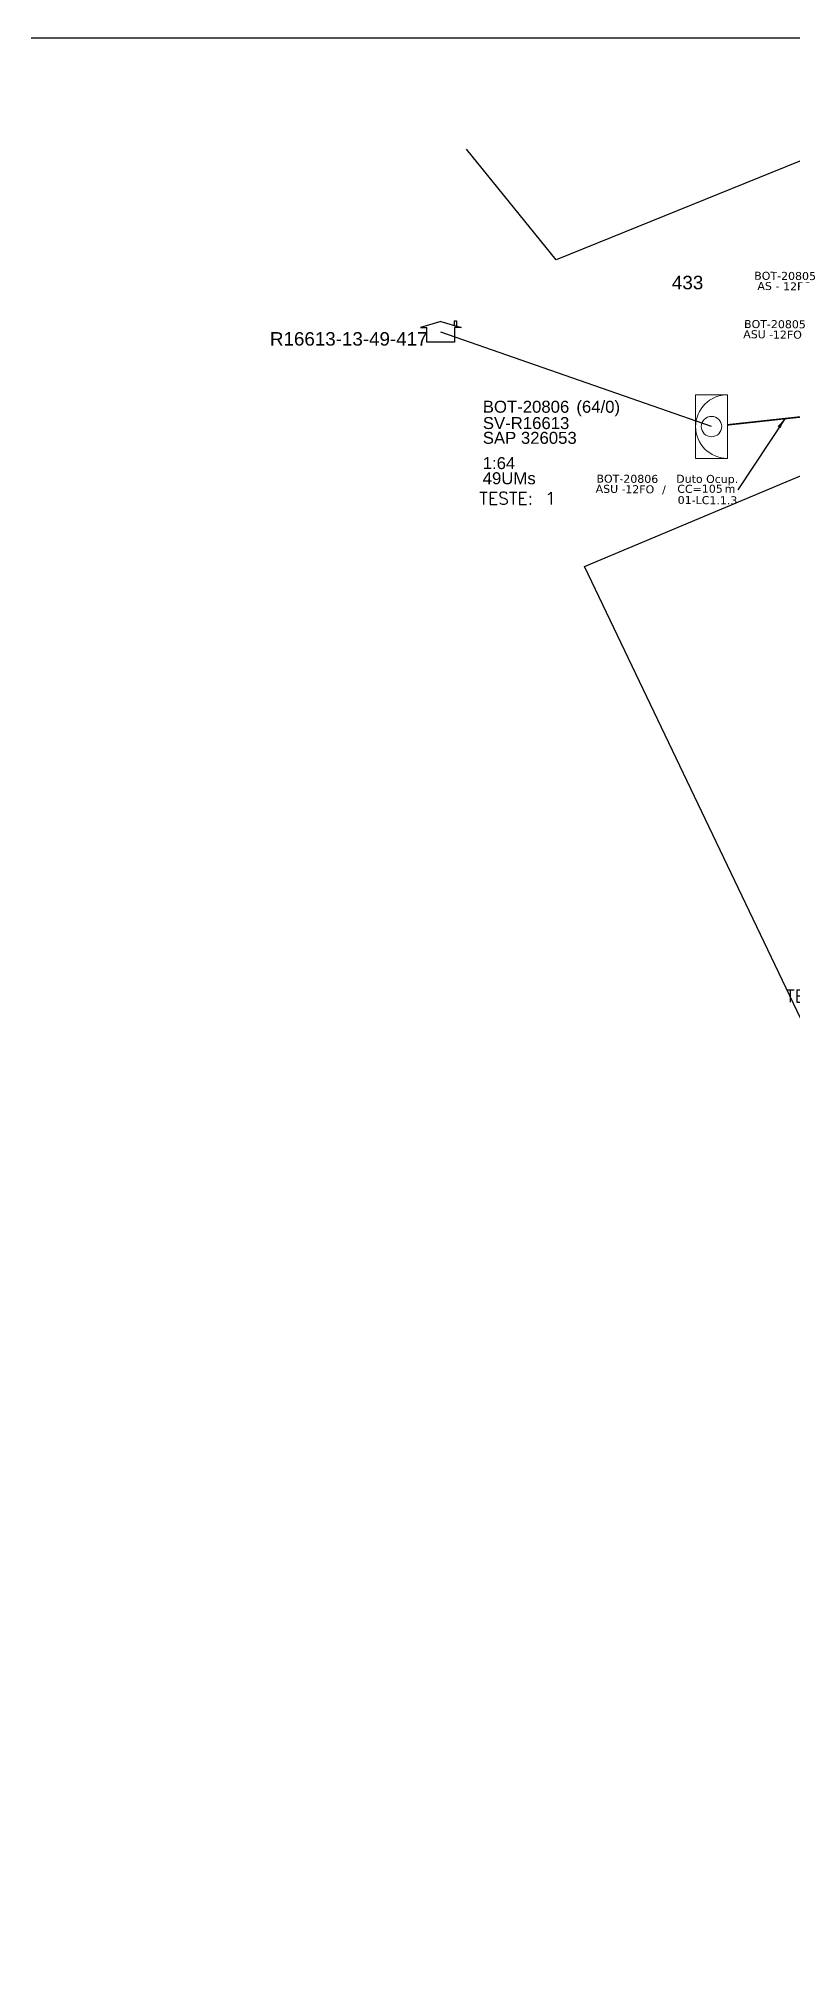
# Model space of a CAD drawing. Extents: x -89 to 1624, y 705 to 1299.
# Drawn here: x 312.2 to 458.2, y 928.8 to 1299 of the extents above; entities that cross this region are included whole.
import ezdxf
from ezdxf.enums import TextEntityAlignment as Align

# ---------------------------------------------------------------- set-up
doc = ezdxf.new("R2010")
doc.units = 0
for name, color, linetype in [('10.0-Cartográfico', 252, 'Continuous'), ('10.2-Nº Policía', 2, 'Continuous'), ('CAP a instalar', 1, 'Continuous'), ('label_cabos', 7, 'Continuous'), ('surveys', 7, 'Continuous'), ('surveys legendas', 7, 'Continuous')]:
    doc.layers.add(name, color=color, linetype=linetype)
doc.layers.add("20.0-LEGENDA DOS CDO'S", color=1, linetype='Continuous', lineweight=0)
doc.layers.add('20.1-CDO_INTERIOR', color=1, linetype='Continuous', lineweight=0)
doc.styles.add('ARIAL', font='arial.ttf')
doc.styles.add('ROMANS', font='romans')
doc.styles.add('siredit', font='verdana.ttf')
doc.styles.get("Standard").update_dxf_attribs({"font": 'arial.ttf'})
doc.linetypes.add('FENCELINE1', pattern='A,0.25,-0.1,[133,ltypeshp.shx,S=0.1,R=0,X=-0.1,Y=0],-0.1,1', length=1.45)
doc.dimstyles.new('CC', dxfattribs={"dimtxt": 1, "dimasz": 2, "dimexe": 0.18, "dimexo": 0.0625, "dimgap": 0.09, "dimtad": 0, "dimdec": 0, "dimrnd": 1, "dimzin": 0, "dimdsep": 46, "dimtxsty": 'siredit', "dimblk": 'NONE', "dimcen": 0, "dimse1": 1, "dimse2": 1, "dimsd1": 1, "dimsd2": 1, "dimclrt": 7, "dimadec": 0, "dimazin": 0, "dimtfac": 1, "dimtdec": 0, "dimtofl": 0, "dimtmove": 0, "dimatfit": 3, "dimfxl": 0, "dimtolj": 1, "dimtzin": 0, "dimarcsym": 0})

# ---------------------------------------------------------------- blocks, each defined once
blk = doc.blocks.new('Inst CB DT OCUP CFOA-SM-ASU-120-S-12')
at = {"layer": 'label_cabos', "color": 0, "style": 'siredit'}
for tag, flags, p in [('ID_ATIVIDADE', 3, (1.31, 2.67)), ('FATOR', 1, (11.56, 2.55))]:
    blk.add_attdef(tag, text='', height=1, rotation=359.69, dxfattribs=dict(at, flags=flags)).set_placement(p, align=Align.MIDDLE_CENTER)
for tag, p in [('TIPO_CABO', (1.26, 0)), ('DESTINO_CABO', (3.13, 1.26)), ('CABO', (4.69, -0.05)), ('/', (7.71, -0.05)), ('LANCE', (10.91, 0)), ('TIPO_CABO', (13.11, 1.24)), ('UND', (15.96, 0)), ('FID', (13.15, -1.41))]:
    blk.add_attdef(tag, text='', height=1, rotation=359.69, dxfattribs=at).set_placement(p, align=Align.MIDDLE_CENTER)
blk.add_attdef('QTDE', (12.43, -0.47), '', height=1, rotation=359.69, dxfattribs=at)
blk = doc.blocks.new('_None')
blk = doc.blocks.new('Inst CB AS CFOA-SM-AS-120-S-12 A')
at = {"layer": 'label_cabos', "color": 0, "style": 'siredit'}
for tag, flags, p in [('ID_ATIVIDADE', 3, (1.31, 2.67)), ('FATOR', 1, (11.56, 2.55))]:
    blk.add_attdef(tag, text='', height=1, rotation=359.69, dxfattribs=dict(at, flags=flags)).set_placement(p, align=Align.MIDDLE_CENTER)
for tag, p in [('TIPO_CABO', (1.26, 0)), ('DESTINO_CABO', (3.13, 1.26)), ('CABO', (4.69, -0.05)), ('/', (7.71, -0.05)), ('LANCE', (10.81, 0)), ('TIPO_CABO', (13.11, 1.24)), ('UND', (15.96, 0)), ('FID', (13.15, -1.41))]:
    blk.add_attdef(tag, text='', height=1, rotation=359.69, dxfattribs=at).set_placement(p, align=Align.MIDDLE_CENTER)
blk.add_attdef('QTDE', (12.43, -0.47), '', height=1, rotation=359.69, dxfattribs=at)
blk = doc.blocks.new('Teste  FTTH')
at = {"color": 0, "lineweight": 0, "style": 'ROMANS'}
for tag, p in [('TESTE', (-2.302, -0.29)), ('QTDE', (0.212, -0.29))]:
    blk.add_attdef(tag, p, '', height=0.48, dxfattribs=at)
for tag, p, flags in [('FID', (-2.227, -1.253), 1), ('FATOR', (-2.227, -2.028), 3), ('ID_ATIVIDADE', (-2.227, -2.716), 3)]:
    blk.add_attdef(tag, p, '', height=0.48, dxfattribs=dict(at, flags=flags))
blk = doc.blocks.new('SURVEY_SURVEY')
for p, q in [((0, 0.0000152), (-0.0000151, 0.0000108)), ((0, 0.0000152), (0.0000151, 0.0000108)), ((0.0000101, 0.0000159), (0.0000117, 0.0000159)), ((0.0000101, 0.0000123), (0.0000101, 0.0000159)), ((0.0000117, 0.0000159), (0.0000117, 0.0000119)), ((-0.0000151, 0.0000108), (-0.0000104, 0.0000108)), ((-0.0000103, 0), (-0.0000103, 0.0000108)), ((0.0000103, 0), (-0.0000103, 0)), ((0.0000151, 0.0000108), (0.0000103, 0.0000108)), ((0.0000103, 0.0000108), (0.0000103, 0))]:
    blk.add_line(p, q)

msp = doc.modelspace()

# ---------------------------------------------------------------- linework, layer by layer
msp.add_lwpolyline([(-89.32, 705.02), (749.25, 705.02), (749.25, 1299.02), (-89.32, 1299.02), (-89.32, 705.02)])
at = {"color": 4, "ltscale": 0.5}
msp.add_lwpolyline([(442.45, 1223.85), (390.08, 1242.13)], dxfattribs=at)
at = {"layer": '10.0-Cartográfico'}
for points in [[(522.67, 1263.14), (509.1, 1295.32), (412.41, 1256.1), (395.05, 1277.54)], [(468.27, 1050.74), (482.45, 1061.72), (417.86, 1196.77), (467.36, 1217.52)]]:
    msp.add_lwpolyline(points, dxfattribs=at)
at = {"layer": '20.1-CDO_INTERIOR', "color": 1, "lineweight": 18}
msp.add_lwpolyline([(439.38, 1217.69), (439.37, 1230), (445.52, 1230), (445.53, 1217.7)], close=True, dxfattribs=at)
msp.add_circle((442.45, 1223.85), 1.97, dxfattribs=at)
msp.add_arc((445.53, 1223.85), 6.15, 90.0531, 270.0531, dxfattribs=at)
at = {"layer": 'CAP a instalar', "linetype": 'FENCELINE1', "ltscale": 5, "const_width": 0.303}
msp.add_lwpolyline([(467.69, 1226.59), (445.53, 1224.18)], dxfattribs=at)

# ---------------------------------------------------------------- block references
at = {"color": 0, "lineweight": 0}
ref = msp.add_blockref('Inst CB AS CFOA-SM-AS-120-S-12 A', (451.84, 1251.07), dxfattribs=dict(at, xscale=1.548925388310381, yscale=1.548925388310381, zscale=1.548925388310381))
ref.add_attrib('DESTINO_CABO', 'BOT-20805', dxfattribs={"layer": 'label_cabos', "color": 0, "height": 1.549, "rotation": 359.69, "style": 'siredit'}).set_placement((456.69, 1253.02), align=Align.MIDDLE_CENTER)
ref.add_attrib('CABO', '12FO', dxfattribs={"layer": 'label_cabos', "color": 0, "height": 1.549, "rotation": 359.69, "style": 'siredit'}).set_placement((459.1, 1250.99), align=Align.MIDDLE_CENTER)
ref.add_attrib('TIPO_CABO', 'Aéreo As.', dxfattribs={"layer": 'label_cabos', "color": 0, "height": 1.549, "rotation": 359.69, "style": 'siredit'}).set_placement((472.14, 1252.99), align=Align.MIDDLE_CENTER)
ref.add_attrib('/', '/', dxfattribs={"layer": 'label_cabos', "color": 0, "height": 1.55, "rotation": 359.69, "style": 'siredit'}).set_placement((463.79, 1250.99), align=Align.MIDDLE_CENTER)
ref.add_attrib('TIPO_CABO', 'AS - ', dxfattribs={"layer": 'label_cabos', "color": 0, "height": 1.549, "rotation": 359.69, "style": 'siredit'}).set_placement((453.79, 1251.06), align=Align.MIDDLE_CENTER)
ref.add_attrib('FID', '02-LC1.1.2', dxfattribs={"layer": 'label_cabos', "color": 0, "height": 1.549, "rotation": 359.69, "style": 'siredit'}).set_placement((472.2, 1248.88), align=Align.MIDDLE_CENTER)
ref.add_attrib('LANCE', 'CL=', dxfattribs={"layer": 'label_cabos', "color": 0, "height": 1.549, "rotation": 359.69, "style": 'siredit'}).set_placement((468.58, 1251.07), align=Align.MIDDLE_CENTER)
ref.add_attrib('QTDE', '5', (471.09, 1250.33), dxfattribs={"layer": 'label_cabos', "color": 0, "height": 1.55, "rotation": 359.69, "style": 'siredit'})
ref.add_attrib('UND', 'm', dxfattribs={"layer": 'label_cabos', "color": 0, "height": 1.55, "rotation": 359.69, "style": 'siredit'}).set_placement((476.56, 1251.07), align=Align.MIDDLE_CENTER)
at = {"layer": "20.0-LEGENDA DOS CDO'S", "lineweight": 0, "xscale": 5.068979017752277, "yscale": 5.068979017752276, "zscale": 5.068979017752276, "rotation": 3.126797674058592e-05}
for p, values in [((409.18, 1210.22), {'TESTE': 'TESTE:', 'QTDE': '1'}), ((468.52, 1113.88), {'TESTE': 'TESTE:', 'QTDE': '2'})]:
    msp.add_blockref('Teste  FTTH', p, dxfattribs=at).add_auto_attribs(values)
at = {"layer": 'label_cabos', "color": 0, "lineweight": 0}
ref = msp.add_blockref('Inst CB DT OCUP CFOA-SM-ASU-120-S-12', (449.88, 1241.73), dxfattribs=dict(at, xscale=1.548925388310381, yscale=1.548925388310381, zscale=1.548925388310381))
ref.add_attrib('DESTINO_CABO', 'BOT-20805', dxfattribs={"color": 0, "height": 1.549, "rotation": 359.69, "style": 'siredit'}).set_placement((454.73, 1243.68), align=Align.MIDDLE_CENTER)
ref.add_attrib('CABO', '12FO', dxfattribs={"color": 0, "height": 1.549, "rotation": 359.69, "style": 'siredit'}).set_placement((457.13, 1241.65), align=Align.MIDDLE_CENTER)
ref.add_attrib('TIPO_CABO', 'Duto Ocup.', dxfattribs={"color": 0, "height": 1.549, "rotation": 359.69, "style": 'siredit'}).set_placement((470.18, 1243.66), align=Align.MIDDLE_CENTER)
ref.add_attrib('/', '/', dxfattribs={"color": 0, "height": 1.55, "rotation": 359.69, "style": 'siredit'}).set_placement((461.82, 1241.65), align=Align.MIDDLE_CENTER)
ref.add_attrib('TIPO_CABO', 'ASU - ', dxfattribs={"color": 0, "height": 1.549, "rotation": 359.69, "style": 'siredit'}).set_placement((451.83, 1241.72), align=Align.MIDDLE_CENTER)
ref.add_attrib('FID', '01-LC1.1.2', dxfattribs={"color": 0, "height": 1.549, "rotation": 359.69, "style": 'siredit'}).set_placement((470.24, 1239.54), align=Align.MIDDLE_CENTER)
ref.add_attrib('LANCE', 'CC=', dxfattribs={"color": 0, "height": 1.549, "rotation": 359.69, "style": 'siredit'}).set_placement((466.77, 1241.73), align=Align.MIDDLE_CENTER)
ref.add_attrib('QTDE', '30', (469.13, 1240.99), dxfattribs={"color": 0, "height": 1.549, "rotation": 359.69, "style": 'siredit'})
ref.add_attrib('UND', 'm', dxfattribs={"color": 0, "height": 1.55, "rotation": 359.69, "style": 'siredit'}).set_placement((474.6, 1241.73), align=Align.MIDDLE_CENTER)
ref = msp.add_blockref('Inst CB DT OCUP CFOA-SM-ASU-120-S-12', (421.32, 1211.8), dxfattribs=dict(at, xscale=1.548925388310381, yscale=1.548925388310381, zscale=1.548925388310381))
ref.add_attrib('DESTINO_CABO', 'BOT-20806', dxfattribs={"color": 0, "height": 1.549, "rotation": 359.69, "style": 'siredit'}).set_placement((426.17, 1213.75), align=Align.MIDDLE_CENTER)
ref.add_attrib('CABO', '12FO', dxfattribs={"color": 0, "height": 1.549, "rotation": 359.69, "style": 'siredit'}).set_placement((428.57, 1211.72), align=Align.MIDDLE_CENTER)
ref.add_attrib('TIPO_CABO', 'Duto Ocup.', dxfattribs={"color": 0, "height": 1.549, "rotation": 359.69, "style": 'siredit'}).set_placement((441.62, 1213.72), align=Align.MIDDLE_CENTER)
ref.add_attrib('/', '/', dxfattribs={"color": 0, "height": 1.55, "rotation": 359.69, "style": 'siredit'}).set_placement((433.26, 1211.72), align=Align.MIDDLE_CENTER)
ref.add_attrib('TIPO_CABO', 'ASU - ', dxfattribs={"color": 0, "height": 1.549, "rotation": 359.69, "style": 'siredit'}).set_placement((423.27, 1211.79), align=Align.MIDDLE_CENTER)
ref.add_attrib('FID', '01-LC1.1.3', dxfattribs={"color": 0, "height": 1.549, "rotation": 359.69, "style": 'siredit'}).set_placement((441.68, 1209.61), align=Align.MIDDLE_CENTER)
ref.add_attrib('LANCE', 'CC=', dxfattribs={"color": 0, "height": 1.549, "rotation": 359.69, "style": 'siredit'}).set_placement((438.21, 1211.8), align=Align.MIDDLE_CENTER)
ref.add_attrib('QTDE', '105', (440.57, 1211.06), dxfattribs={"color": 0, "height": 1.549, "rotation": 359.69, "style": 'siredit'})
ref.add_attrib('UND', 'm', dxfattribs={"color": 0, "height": 1.55, "rotation": 359.69, "style": 'siredit'}).set_placement((446.04, 1211.8), align=Align.MIDDLE_CENTER)
at = {"layer": 'surveys', "color": 255, "xscale": 260000, "yscale": 260000, "zscale": 260000}
msp.add_blockref('SURVEY_SURVEY', (390.08, 1240.21), dxfattribs=at)

# ---------------------------------------------------------------- texts
at = {"layer": '10.2-Nº Policía', "color": 7}
msp.add_text('433', height=2.607, dxfattribs=at).set_placement((434.79, 1250.43))
at = {"layer": "20.0-LEGENDA DOS CDO'S", "color": 1, "style": 'ARIAL'}
for s, p in [('SV-R16613', (398.21, 1223.38)), ('BOT-20806', (398.2, 1226.54)), ('SAP 326053', (398.2, 1220.52)), ('49UMs', (398.18, 1212.69)), ('1:64', (398.18, 1215.62))]:
    msp.add_text(s, height=2.317, rotation=359.9724, dxfattribs=at).set_placement(p)
msp.add_text('(64/0)', height=2.317, rotation=359.9724, dxfattribs=at).set_placement((420.53, 1226.53), align=Align.CENTER)
at = {"layer": 'surveys legendas', "style": 'ARIAL'}
msp.add_text('R16613-13-49-417', height=2.6, dxfattribs=at).set_placement((357.02, 1239.53))

# ---------------------------------------------------------------- leaders
at = {"layer": 'label_cabos'}
msp.add_leader([(456.61, 1225.38), (447.56, 1211.6)], dimstyle='CC', override={"dimgap": 0.09, "dimtad": 0}, dxfattribs=at)

doc.saveas('drawing.dxf')
